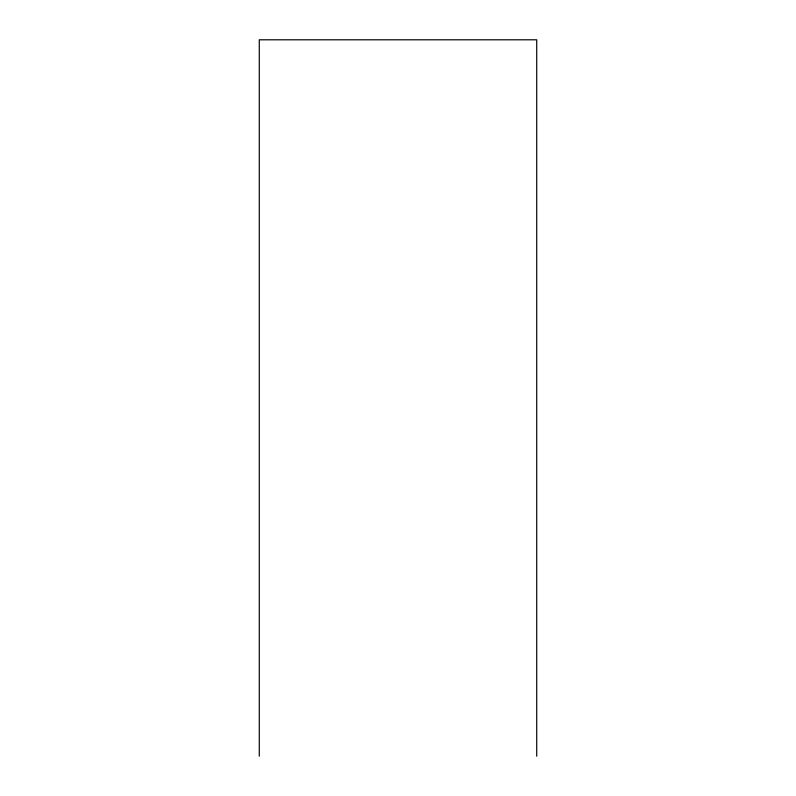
<?xml version="1.0" encoding="UTF-8"?>
<svg xmlns="http://www.w3.org/2000/svg" width="796" height="796" viewBox="0 0 796 796"><rect width="100%" height="100%" fill="white"/><g stroke="black" fill="none" stroke-linecap="round" stroke-linejoin="round"><path stroke-width="1.19" d="M536.723 756.2L536.723 39.8L259.277 39.8L259.277 756.2"/></g></svg>
